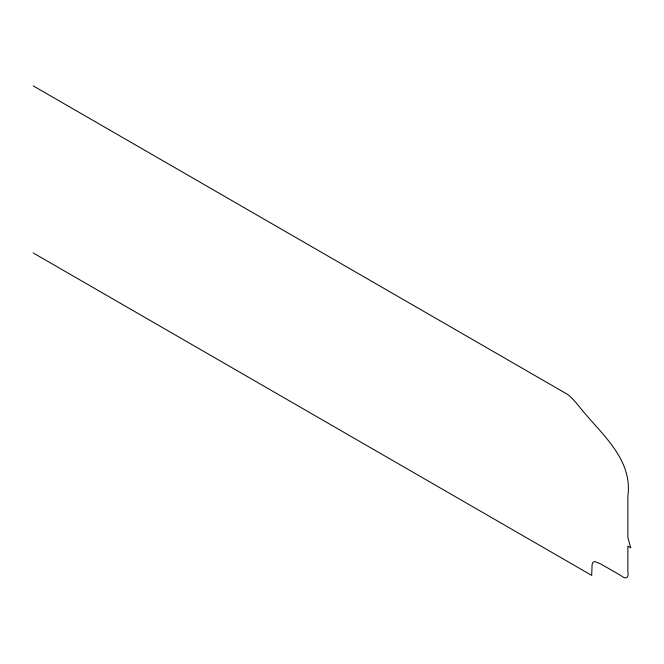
<?xml version="1.0" encoding="UTF-8"?>
<svg xmlns="http://www.w3.org/2000/svg" width="664" height="664" viewBox="0 0 664 664"><rect width="100%" height="100%" fill="white"/><g stroke="black" fill="none" stroke-linecap="round" stroke-linejoin="round"><path stroke-width="1" d="M33.2 85.872L563.794 392.208C569.845 395.047 574.028 400.351 578.253 405.322C599.019 432.297 633.058 457.77 627.87 496.033L627.87 537.798L630.8 547.841L627.87 546.148L627.87 571.214C629.14 578.145 626.003 579.954 620.632 575.389L600.58 563.869L594.819 561.553L593.018 562.225L592.089 564.641L591.699 575.389L33.2 252.942"/></g></svg>
